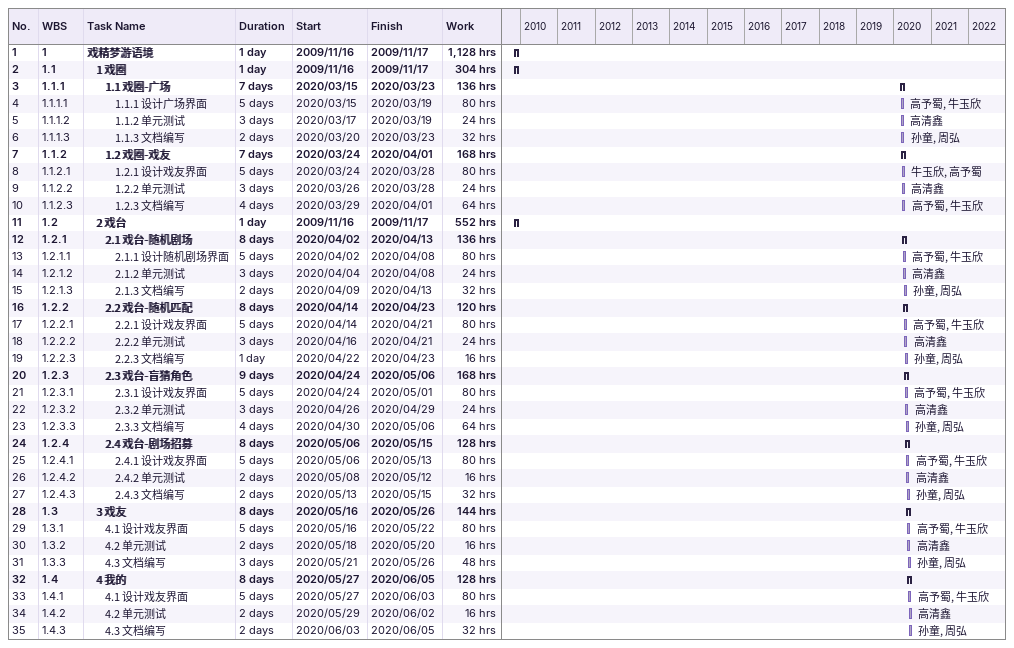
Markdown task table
| ID | WBS | Task | Duration | Start | Finish | Resources | Work (h) |
|---|---|---|---|---|---|---|---|
| 1 | 1 | **戏精梦游语境** | 1d | 2009-11-16 | 2009-11-17 |  | 1128 |
| 2 | 1.1 | **1 戏圈** | 1d | 2009-11-16 | 2009-11-17 |  | 304 |
| 3 | 1.1.1 | **1.1 戏圈-广场** | 7d | 2020-03-15 | 2020-03-23 |  | 136 |
| 4 | 1.1.1.1 | 1.1.1 设计广场界面 | 5d | 2020-03-15 | 2020-03-19 | 高予蜀, 牛玉欣 | 80 |
| 5 | 1.1.1.2 | 1.1.2 单元测试 | 3d | 2020-03-17 | 2020-03-19 | 高清鑫 | 24 |
| 6 | 1.1.1.3 | 1.1.3 文档编写 | 2d | 2020-03-20 | 2020-03-23 | 孙童, 周弘 | 32 |
| 7 | 1.1.2 | **1.2 戏圈-戏友** | 7d | 2020-03-24 | 2020-04-01 |  | 168 |
| 8 | 1.1.2.1 | 1.2.1 设计戏友界面 | 5d | 2020-03-24 | 2020-03-28 | 牛玉欣, 高予蜀 | 80 |
| 9 | 1.1.2.2 | 1.2.2 单元测试 | 3d | 2020-03-26 | 2020-03-28 | 高清鑫 | 24 |
| 10 | 1.1.2.3 | 1.2.3 文档编写 | 4d | 2020-03-29 | 2020-04-01 | 高予蜀, 牛玉欣 | 64 |
| 11 | 1.2 | **2 戏台** | 1d | 2009-11-16 | 2009-11-17 |  | 552 |
| 12 | 1.2.1 | **2.1 戏台-随机剧场** | 8d | 2020-04-02 | 2020-04-13 |  | 136 |
| 13 | 1.2.1.1 | 2.1.1 设计随机剧场界面 | 5d | 2020-04-02 | 2020-04-08 | 高予蜀, 牛玉欣 | 80 |
| 14 | 1.2.1.2 | 2.1.2 单元测试 | 3d | 2020-04-04 | 2020-04-08 | 高清鑫 | 24 |
| 15 | 1.2.1.3 | 2.1.3 文档编写 | 2d | 2020-04-09 | 2020-04-13 | 孙童, 周弘 | 32 |
| 16 | 1.2.2 | **2.2 戏台-随机匹配** | 8d | 2020-04-14 | 2020-04-23 |  | 120 |
| 17 | 1.2.2.1 | 2.2.1 设计戏友界面 | 5d | 2020-04-14 | 2020-04-21 | 高予蜀, 牛玉欣 | 80 |
| 18 | 1.2.2.2 | 2.2.2 单元测试 | 3d | 2020-04-16 | 2020-04-21 | 高清鑫 | 24 |
| 19 | 1.2.2.3 | 2.2.3 文档编写 | 1d | 2020-04-22 | 2020-04-23 | 孙童, 周弘 | 16 |
| 20 | 1.2.3 | **2.3 戏台-盲猜角色** | 9d | 2020-04-24 | 2020-05-06 |  | 168 |
| 21 | 1.2.3.1 | 2.3.1 设计戏友界面 | 5d | 2020-04-24 | 2020-05-01 | 高予蜀, 牛玉欣 | 80 |
| 22 | 1.2.3.2 | 2.3.2 单元测试 | 3d | 2020-04-26 | 2020-04-29 | 高清鑫 | 24 |
| 23 | 1.2.3.3 | 2.3.3 文档编写 | 4d | 2020-04-30 | 2020-05-06 | 孙童, 周弘 | 64 |
| 24 | 1.2.4 | **2.4 戏台-剧场招募** | 8d | 2020-05-06 | 2020-05-15 |  | 128 |
| 25 | 1.2.4.1 | 2.4.1 设计戏友界面 | 5d | 2020-05-06 | 2020-05-13 | 高予蜀, 牛玉欣 | 80 |
| 26 | 1.2.4.2 | 2.4.2 单元测试 | 2d | 2020-05-08 | 2020-05-12 | 高清鑫 | 16 |
| 27 | 1.2.4.3 | 2.4.3 文档编写 | 2d | 2020-05-13 | 2020-05-15 | 孙童, 周弘 | 32 |
| 28 | 1.3 | **3 戏友** | 8d | 2020-05-16 | 2020-05-26 |  | 144 |
| 29 | 1.3.1 | 4.1 设计戏友界面 | 5d | 2020-05-16 | 2020-05-22 | 高予蜀, 牛玉欣 | 80 |
| 30 | 1.3.2 | 4.2 单元测试 | 2d | 2020-05-18 | 2020-05-20 | 高清鑫 | 16 |
| 31 | 1.3.3 | 4.3 文档编写 | 3d | 2020-05-21 | 2020-05-26 | 孙童, 周弘 | 48 |
| 32 | 1.4 | **4 我的** | 8d | 2020-05-27 | 2020-06-05 |  | 128 |
| 33 | 1.4.1 | 4.1 设计戏友界面 | 5d | 2020-05-27 | 2020-06-03 | 高予蜀, 牛玉欣 | 80 |
| 34 | 1.4.2 | 4.2 单元测试 | 2d | 2020-05-29 | 2020-06-02 | 高清鑫 | 16 |
| 35 | 1.4.3 | 4.3 文档编写 | 2d | 2020-06-03 | 2020-06-05 | 孙童, 周弘 | 32 |
